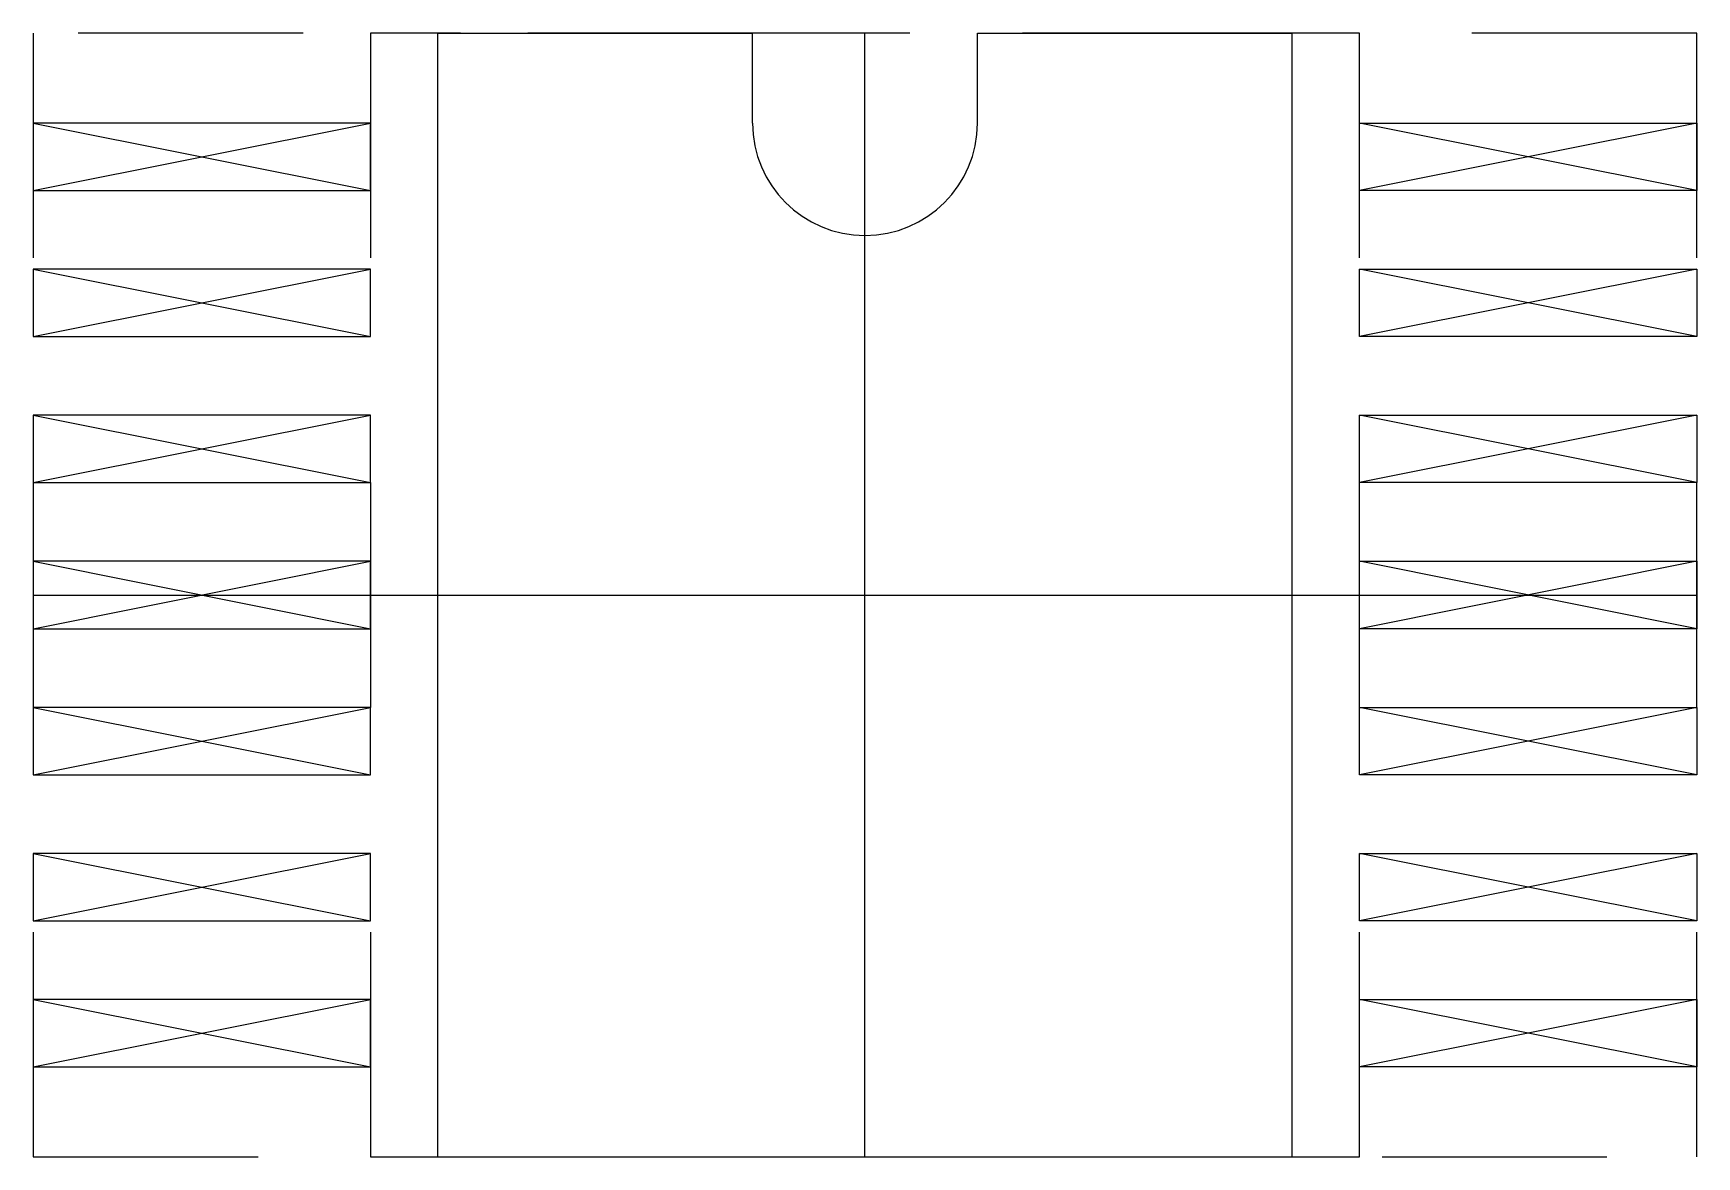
# Model space of a CAD drawing. Extents: x -3.7 to 3.7, y -2.5 to 2.5.
import ezdxf

# ---------------------------------------------------------------- set-up
doc = ezdxf.new("R2010")
doc.units = 0
doc.linetypes.add('点画线', pattern=[18, 12, -2, 2, -2])
doc.linetypes.add('虚线', pattern=[2, 1, -1])
for name, color, linetype in [('中心线层', 1, '点画线'), ('粗实线层', 7, 'CONTINUOUS'), ('细实线层', 7, 'CONTINUOUS'), ('虚线层', 6, '虚线')]:
    doc.layers.add(name, color=color, linetype=linetype)

msp = doc.modelspace()

# ---------------------------------------------------------------- linework, layer by layer
at = {"layer": '中心线层'}
for p, q in [((0, -2.5), (0, 2.5)), ((-3.7, 0), (3.7, 0))]:
    msp.add_line(p, q, dxfattribs=at)
at = {"layer": '粗实线层'}
for p, q in [((-1.9, -2.5), (-1.9, 2.5)), ((-1.9, 2.5), (-0.5, 2.5)), ((-0.5, 2.1), (-0.5, 2.5)), ((0.5, 2.5), (1.9, 2.5)), ((0.5, 2.1), (0.5, 2.5)), ((1.9, -2.5), (1.9, 2.5)), ((-1.9, -2.5), (1.9, -2.5))]:
    msp.add_line(p, q, dxfattribs=at)
msp.add_arc((0, 2.1), 0.5, 180, 360, dxfattribs=at)
at = {"layer": '细实线层'}
for p, q in [((-3.7, 2.1), (-2.2, 1.8)), ((-3.7, 1.8), (-2.2, 2.1)), ((3.7, 2.1), (2.2, 1.8)), ((3.7, 1.8), (2.2, 2.1)), ((-3.7, 1.45), (-2.2, 1.15)), ((-3.7, 1.15), (-2.2, 1.45)), ((3.7, 1.45), (2.2, 1.15)), ((3.7, 1.15), (2.2, 1.45)), ((-3.7, 0.8), (-2.2, 0.5)), ((-3.7, 0.5), (-2.2, 0.8)), ((3.7, 0.8), (2.2, 0.5)), ((3.7, 0.5), (2.2, 0.8)), ((-3.7, 0.15), (-2.2, -0.15)), ((-3.7, -0.15), (-2.2, 0.15)), ((3.7, 0.15), (2.2, -0.15)), ((3.7, -0.15), (2.2, 0.15)), ((-3.7, -0.5), (-2.2, -0.8)), ((-3.7, -0.8), (-2.2, -0.5)), ((3.7, -0.5), (2.2, -0.8)), ((3.7, -0.8), (2.2, -0.5)), ((-3.7, -1.15), (-2.2, -1.45)), ((-3.7, -1.45), (-2.2, -1.15)), ((3.7, -1.15), (2.2, -1.45)), ((3.7, -1.45), (2.2, -1.15)), ((-3.7, -1.8), (-2.2, -2.1)), ((-3.7, -2.1), (-2.2, -1.8)), ((3.7, -1.8), (2.2, -2.1)), ((3.7, -2.1), (2.2, -1.8))]:
    msp.add_line(p, q, dxfattribs=at)
for points in [[(-3.7, 2.1), (-3.7, 1.8), (-2.2, 1.8), (-2.2, 2.1)], [(3.7, 2.1), (3.7, 1.8), (2.2, 1.8), (2.2, 2.1)], [(-3.7, 1.45), (-3.7, 1.15), (-2.2, 1.15), (-2.2, 1.45)], [(3.7, 1.45), (3.7, 1.15), (2.2, 1.15), (2.2, 1.45)], [(-3.7, 0.8), (-3.7, 0.5), (-2.2, 0.5), (-2.2, 0.8)], [(3.7, 0.8), (3.7, 0.5), (2.2, 0.5), (2.2, 0.8)], [(-3.7, 0.15), (-3.7, -0.15), (-2.2, -0.15), (-2.2, 0.15)], [(3.7, 0.15), (3.7, -0.15), (2.2, -0.15), (2.2, 0.15)], [(-3.7, -0.5), (-3.7, -0.8), (-2.2, -0.8), (-2.2, -0.5)], [(3.7, -0.5), (3.7, -0.8), (2.2, -0.8), (2.2, -0.5)], [(-3.7, -1.15), (-3.7, -1.45), (-2.2, -1.45), (-2.2, -1.15)], [(3.7, -1.15), (3.7, -1.45), (2.2, -1.45), (2.2, -1.15)], [(-3.7, -1.8), (-3.7, -2.1), (-2.2, -2.1), (-2.2, -1.8)], [(3.7, -1.8), (3.7, -2.1), (2.2, -2.1), (2.2, -1.8)]]:
    msp.add_lwpolyline(points, close=True, dxfattribs=at)
at = {"layer": '虚线层'}
for points in [[(-3.7, 2.5), (-3.7, -2.5), (3.7, -2.5), (3.7, 2.5), (0.5, 2.5)], [(-0.5, 2.5), (-3.7, 2.5)], [(-0.5, 2.5), (-2.2, 2.5)]]:
    msp.add_lwpolyline(points, dxfattribs=at)
msp.add_lwpolyline([(-2.2, 2.5), (-2.2, -2.5), (2.2, -2.5), (2.2, 2.5)], close=True, dxfattribs=at)

doc.saveas('drawing.dxf')
